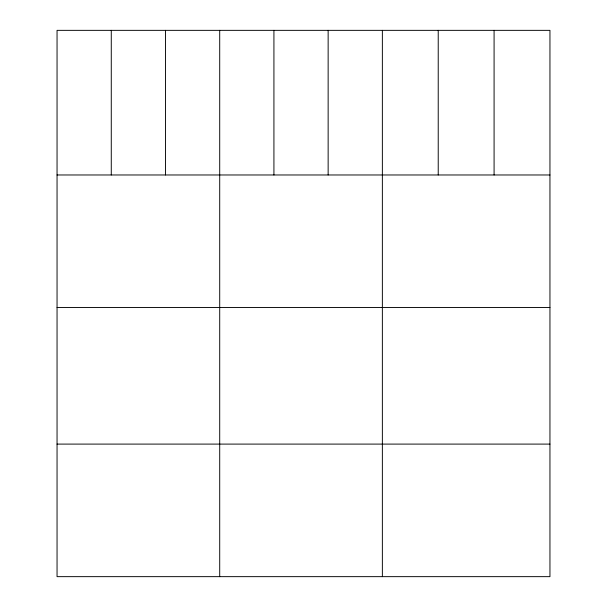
<?xml version="1.0" encoding="UTF-8"?>
<svg xmlns="http://www.w3.org/2000/svg" width="607" height="607" viewBox="0 0 607 607"><rect width="100%" height="100%" fill="white"/><g stroke="black" fill="none" stroke-linecap="round" stroke-linejoin="round"><path stroke-width="0.91" d="M549.95 174.975L549.95 576.65L57.05 576.65L57.05 30.35L549.95 30.35L549.95 174.975L57.05 174.975M57.05 307.529L549.95 307.529M57.05 444.096L549.95 444.096M494.083 30.35L494.083 174.975M438.224 30.35L438.224 174.975M382.364 30.35L382.364 576.65M328.144 30.35L328.144 174.975M273.924 30.35L273.924 174.975M219.711 30.35L219.711 576.65M165.491 30.35L165.491 174.975M111.271 30.35L111.271 174.975"/></g></svg>
